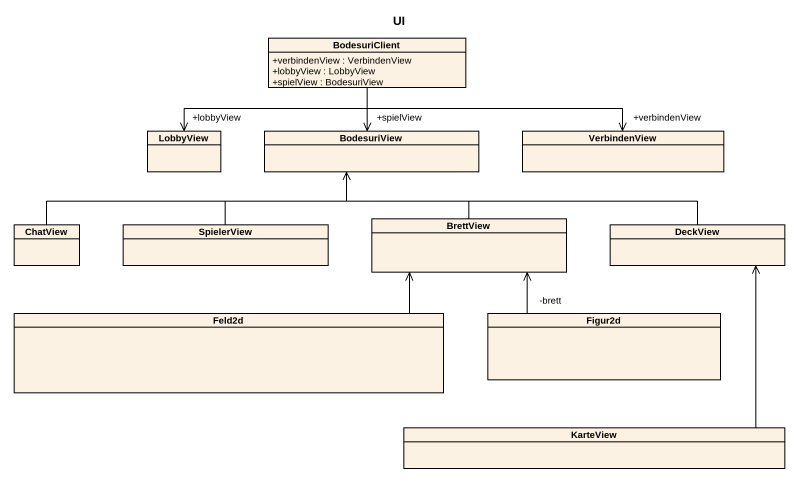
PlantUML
@startuml
title UI
hide circle
hide empty members
skinparam classAttributeIconSize 0
class BodesuriClient {
  +verbindenView : VerbindenView
  +lobbyView : LobbyView
  +spielView : BodesuriView
}
class LobbyView
class BodesuriView
class VerbindenView
class ChatView
class SpielerView
class BrettView
class DeckView
class Feld2d
class Figur2d
class KarteView
LobbyView "+lobbyView" <-right- BodesuriClient
BodesuriView "+spielView" <-up- BodesuriClient
VerbindenView "+verbindenView" <-left- BodesuriClient
ChatView -right-> BodesuriView
SpielerView -up-> BodesuriView
BrettView -up-> BodesuriView
BrettView "-brett" <-- Figur2d
DeckView -left-> BodesuriView
Feld2d -right-> BrettView
KarteView -up-> DeckView
@enduml
